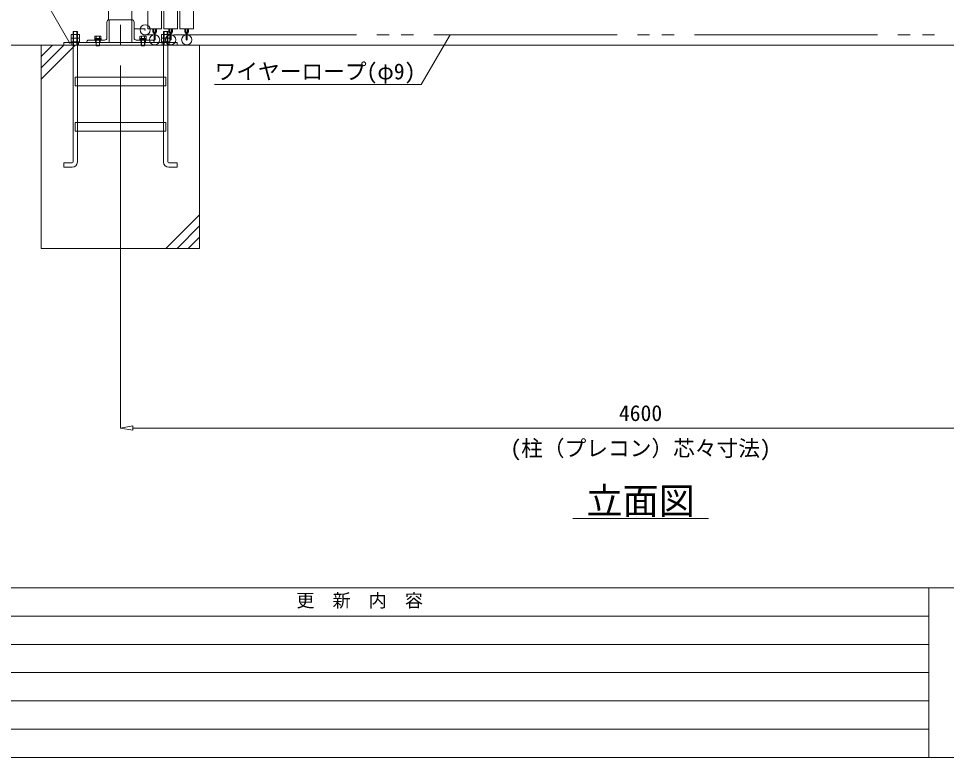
# Model space of a CAD drawing. Units: millimetres, scale not verified. Extents: x -10062 to 10062, y -16938 to 16938.
# Drawn here: x -6113 to -2010, y -16938 to -13670 of the extents above; entities that cross this region are included whole.
import ezdxf
from ezdxf.enums import TextEntityAlignment as Align

# ---------------------------------------------------------------- set-up
doc = ezdxf.new("R2010")
doc.units = ezdxf.units.MM
doc.header["$LTSCALE"] = 90
doc.header["$PDMODE"] = 32
doc.header["$PDSIZE"] = 45
for name, pattern in [('CHAIN2', [12, 9, -1, 1, -1]), ('DASHED1', [1.8, 1.2, -0.6]), ('DOUBLE_CHAIN2', [12.8, 9, -1, 0.6, -0.6, 0.6, -1])]:
    doc.linetypes.add(name, pattern=pattern)
for name, color, linetype, lineweight in [('0-5_ﾍﾞｰｽﾗｲﾝ', 134, 'Continuous', 18), ('0-6_ﾎﾞﾙﾄ類', 134, 'Continuous', 18), ('0-8_ﾜｲﾔｰﾛｰﾌﾟ', 134, 'DOUBLE_CHAIN2', 18), ('0-9_基礎工事用PCA小', 134, 'Continuous', 18), ('0-B_図面枠', 134, 'Continuous', 18), ('0-C_寸法', 134, 'Continuous', 18), ('1-1_中央走行棒', 134, 'Continuous', 18), ('1-3_中央走行棒左', 134, 'Continuous', 18), ('1-6_通芯', 134, 'CHAIN2', 18), ('1-A_標準柱', 134, 'Continuous', 18), ('1-B_文字', 134, 'Continuous', 18)]:
    doc.layers.add(name, color=color, linetype=linetype, lineweight=lineweight)
doc.styles.add('ＭＳ ゴシック', font='')
doc.styles.get('ＭＳ ゴシック').set_extended_font_data('MS Gothic')

msp = doc.modelspace()

# ---------------------------------------------------------------- linework, layer by layer
at = {"layer": '0-5_ﾍﾞｰｽﾗｲﾝ'}
msp.add_line((-7424.01, -13787.5), (-712.5, -13787.5), dxfattribs=at)
at = {"layer": '0-6_ﾎﾞﾙﾄ類'}
for p, q in [((-5872.02, -13755.47), (-5872.02, -13740.9)), ((-5852.97, -13755.47), (-5852.97, -13740.9)), ((-5472.03, -13755.47), (-5472.03, -13740.9)), ((-5452.97, -13755.47), (-5452.97, -13740.9)), ((-5872.02, -13758.33), (-5872.02, -13772.9)), ((-5852.97, -13758.33), (-5852.97, -13772.9)), ((-5774.34, -13748.5), (-5776.16, -13749.56)), ((-5776.16, -13749.56), (-5776.16, -13758.3)), ((-5776.16, -13758.3), (-5748.83, -13758.3)), ((-5774.34, -13748.5), (-5750.67, -13748.5)), ((-5773.74, -13758.5), (-5751.25, -13758.5)), ((-5770.5, -13787.5), (-5770.5, -13765.5)), ((-5769.33, -13749.56), (-5769.33, -13758.3)), ((-5769.27, -13790.3), (-5769.27, -13765.5)), ((-5763.7, -13761.5), (-5762.63, -13765.5)), ((-5762.38, -13761.5), (-5761.31, -13765.5)), ((-5755.67, -13749.56), (-5755.67, -13758.3)), ((-5754.5, -13787.5), (-5754.5, -13765.5)), ((-5750.67, -13748.5), (-5748.83, -13749.56)), ((-5748.83, -13749.56), (-5748.83, -13758.3)), ((-5574.34, -13748.5), (-5576.17, -13749.56)), ((-5576.17, -13749.56), (-5576.17, -13758.3)), ((-5576.17, -13758.3), (-5548.83, -13758.3)), ((-5574.34, -13748.5), (-5550.67, -13748.5)), ((-5573.74, -13758.5), (-5551.25, -13758.5)), ((-5570.5, -13787.5), (-5570.5, -13765.5)), ((-5569.34, -13749.56), (-5569.34, -13758.3)), ((-5569.27, -13790.3), (-5569.27, -13765.5)), ((-5563.69, -13761.5), (-5562.62, -13765.5)), ((-5562.38, -13761.5), (-5561.31, -13765.5)), ((-5555.66, -13749.56), (-5555.66, -13758.3)), ((-5554.5, -13787.5), (-5554.5, -13765.5)), ((-5550.67, -13748.5), (-5548.83, -13749.56)), ((-5548.83, -13749.56), (-5548.83, -13758.3)), ((-5472.03, -13758.33), (-5472.03, -13772.9)), ((-5452.97, -13758.33), (-5452.97, -13772.9)), ((-5770.5, -13787.5), (-5769.27, -13790.3)), ((-5570.5, -13787.5), (-5569.27, -13790.3))]:
    msp.add_line(p, q, dxfattribs=at)
for points in [[(-5880.98, -13755.47), (-5880.98, -13740.9), (-5844.02, -13740.9), (-5844.02, -13755.47), (-5846.5, -13756.9), (-5878.5, -13756.9)], [(-5480.97, -13755.47), (-5480.97, -13740.9), (-5444.03, -13740.9), (-5444.03, -13755.47), (-5446.5, -13756.9), (-5478.5, -13756.9)], [(-5880.98, -13758.33), (-5880.98, -13772.9), (-5844.02, -13772.9), (-5844.02, -13758.33), (-5846.5, -13756.9), (-5878.5, -13756.9)], [(-5880.5, -13772.9), (-5844.5, -13772.9), (-5844.5, -13775.5), (-5880.5, -13775.5)], [(-5748.5, -13758.5), (-5748.5, -13761.5), (-5776.5, -13761.5), (-5776.5, -13758.5)], [(-5776.5, -13761.5), (-5748.5, -13761.5), (-5748.5, -13765.5), (-5776.5, -13765.5)], [(-5548.5, -13758.5), (-5548.5, -13761.5), (-5576.5, -13761.5), (-5576.5, -13758.5)], [(-5576.5, -13761.5), (-5548.5, -13761.5), (-5548.5, -13765.5), (-5576.5, -13765.5)], [(-5480.97, -13758.33), (-5480.97, -13772.9), (-5444.03, -13772.9), (-5444.03, -13758.33), (-5446.5, -13756.9), (-5478.5, -13756.9)], [(-5480.5, -13772.9), (-5444.5, -13772.9), (-5444.5, -13775.5), (-5480.5, -13775.5)]]:
    msp.add_lwpolyline(points, close=True, dxfattribs=at)
for points in [[(-5769.27, -13790.3), (-5755.73, -13790.3), (-5755.73, -13765.5)], [(-5569.27, -13790.3), (-5555.73, -13790.3), (-5555.73, -13765.5)], [(-5770.5, -13787.5), (-5754.5, -13787.5), (-5755.73, -13790.3)], [(-5570.5, -13787.5), (-5554.5, -13787.5), (-5555.73, -13790.3)]]:
    msp.add_lwpolyline(points, dxfattribs=at)
for centre, radius, start, end in [((-5876.51, -13747.72), 8.96, 240.0064, 300.0064), ((-5876.5, -13766.08), 8.96, 60.0064, 120.0064), ((-5862.5, -13789.35), 32.45, 72.93497, 107.07105), ((-5862.5, -13724.45), 32.45, 252.93497, 287.07105), ((-5848.5, -13747.73), 8.95, 239.98131, 300.0315), ((-5848.5, -13766.07), 8.95, 59.98131, 120.0315), ((-5772.75, -13754.55), 6.05, 55.616, 124.384), ((-5773.74, -13758.3), 0.198, 180, 270), ((-5762.5, -13771.12), 22.62, 72.412, 107.588), ((-5752.25, -13754.55), 6.05, 55.616, 124.384), ((-5751.25, -13758.3), 0.198, 270, 0), ((-5572.75, -13754.55), 6.05, 55.616, 124.384), ((-5573.74, -13758.3), 0.198, 180, 270), ((-5562.5, -13771.12), 22.62, 72.412, 107.588), ((-5552.25, -13754.55), 6.05, 55.616, 124.384), ((-5551.25, -13758.3), 0.198, 270, 0), ((-5476.5, -13747.72), 8.96, 240.0064, 300.0064), ((-5476.5, -13766.08), 8.96, 60.0064, 120.0064), ((-5462.51, -13724.45), 32.45, 252.93497, 287.07105), ((-5462.5, -13789.35), 32.45, 72.93497, 107.07105), ((-5448.5, -13747.73), 8.95, 239.98131, 300.0315), ((-5448.5, -13766.07), 8.95, 59.98131, 120.0315)]:
    msp.add_arc(centre, radius, start, end, dxfattribs=at)
at = {"layer": '0-8_ﾜｲﾔｰﾛｰﾌﾟ'}
msp.add_line((-1162.5, -13742.5), (-5562.5, -13742.5), dxfattribs=at)
at = {"layer": '0-9_基礎工事用PCA小', "linetype": 'DASHED1'}
for p, q in [((-5877.2, -13775.5), (-5877.2, -13787.5)), ((-5847.5, -13775.5), (-5847.5, -13787.5)), ((-5770.5, -13775.5), (-5770.5, -13787.5)), ((-5754.5, -13775.5), (-5754.5, -13787.5)), ((-5570.5, -13775.5), (-5570.5, -13787.5)), ((-5554.5, -13775.5), (-5554.5, -13787.5)), ((-5477.5, -13775.5), (-5477.5, -13787.5)), ((-5447.5, -13775.5), (-5447.5, -13787.5)), ((-5852.98, -13929.5), (-5852.98, -13967.5)), ((-5472.03, -13929.5), (-5472.03, -13967.5)), ((-5852.98, -14129.5), (-5852.98, -14167.5)), ((-5472.03, -14129.5), (-5472.03, -14167.5))]:
    msp.add_line(p, q, dxfattribs=at)
at = {"layer": '0-9_基礎工事用PCA小'}
for p, q in [((-6012.5, -13937.5), (-5862.5, -13787.5)), ((-6012.5, -13887.5), (-5912.5, -13787.5)), ((-6012.5, -13837.5), (-5962.5, -13787.5)), ((-5872.02, -13787.5), (-5852.98, -13787.5)), ((-5452.97, -13787.5), (-5472.03, -13787.5)), ((-5852.98, -13967.5), (-5852.98, -14129.5)), ((-5472.03, -13967.5), (-5472.03, -14129.5)), ((-5852.98, -14167.5), (-5852.98, -14304.5)), ((-5472.03, -14167.5), (-5472.03, -14304.5)), ((-5312.5, -14537.5), (-5462.5, -14687.5)), ((-5312.5, -14587.5), (-5412.5, -14687.5)), ((-5312.5, -14637.5), (-5362.5, -14687.5))]:
    msp.add_line(p, q, dxfattribs=at)
for points in [[(-5872.02, -14304.45), (-5872.02, -13727.5), (-5852.98, -13727.5), (-5852.98, -13929.5)], [(-5872.02, -13790), (-5869.52, -13787.5), (-5869.52, -13727.5), (-5855.47, -13727.5), (-5855.47, -13787.5), (-5852.98, -13790)], [(-5452.97, -14304.45), (-5452.97, -13727.5), (-5472.03, -13727.5), (-5472.03, -13929.5)], [(-5452.97, -13790), (-5455.48, -13787.5), (-5455.48, -13727.5), (-5469.52, -13727.5), (-5469.52, -13787.5), (-5472.03, -13790)], [(-5875.97, -14327.5), (-5912.97, -14327.5), (-5912.97, -14308.45), (-5876.03, -14308.45)], [(-5449.02, -14327.5), (-5412.02, -14327.5), (-5412.02, -14308.45), (-5448.98, -14308.45)]]:
    msp.add_lwpolyline(points, dxfattribs=at)
for points in [[(-5912.5, -13787.5), (-5412.5, -13787.5), (-5412.5, -13775.5), (-5912.5, -13775.5)], [(-6012.5, -14687.5), (-5312.5, -14687.5), (-5312.5, -13787.5), (-6012.5, -13787.5)], [(-5862.5, -13929.5), (-5462.5, -13929.5), (-5462.5, -13967.5), (-5862.5, -13967.5)], [(-5862.5, -14129.5), (-5462.5, -14129.5), (-5462.5, -14167.5), (-5862.5, -14167.5)]]:
    msp.add_lwpolyline(points, close=True, dxfattribs=at)
for centre, radius, start, end in [((-5876.03, -14304.45), 4, 270, 360), ((-5875.97, -14304.5), 23, 270, 360), ((-5449.02, -14304.5), 23, 180, 270), ((-5448.98, -14304.45), 4, 180, 270)]:
    msp.add_arc(centre, radius, start, end, dxfattribs=at)
at = {"layer": '0-B_図面枠'}
for p, q in [((-10062.5, -16187.5), (10062.5, -16187.5)), ((-2087.5, -16187.5), (-2087.5, -16937.5)), ((-10062.5, -16312.5), (-2087.5, -16312.5)), ((-7637.5, -16437.5), (-2087.5, -16437.5)), ((-7637.5, -16562.5), (-2087.5, -16562.5)), ((-7637.5, -16687.5), (-2087.5, -16687.5)), ((-7637.5, -16812.5), (-2087.5, -16812.5))]:
    msp.add_line(p, q, dxfattribs=at)
msp.add_lwpolyline([(-10062.5, -3062.5), (10062.5, -3062.5), (10062.5, -16937.5), (-10062.5, -16937.5)], close=True, dxfattribs=at)
at = {"layer": '0-C_寸法'}
for p, q in [((-5662.5, -14688.5), (-5662.5, -15481.96)), ((-5607.5, -15471.79), (-5662.5, -15480.96)), ((-5662.5, -15480.96), (-5607.5, -15490.13)), ((-5607.5, -15471.79), (-5607.5, -15490.13)), ((-1117.5, -15480.96), (-5607.5, -15480.96))]:
    msp.add_line(p, q, dxfattribs=at)
at = {"layer": '1-1_中央走行棒'}
for p, q in [((-5520.05, -13728.04), (-5520.05, -13714.94)), ((-5515.05, -13728.04), (-5515.05, -13714.94)), ((-5514, -13729.44), (-5514, -13764.44)), ((-5509, -13764.44), (-5509, -13729.44)), ((-5508.05, -13714.94), (-5508.05, -13728.04)), ((-5503.05, -13714.94), (-5503.05, -13728.04)), ((-5449.05, -13728.04), (-5449.05, -13714.94)), ((-5444.06, -13728.04), (-5444.06, -13714.94)), ((-5443, -13729.44), (-5443, -13764.44)), ((-5438, -13764.44), (-5438, -13729.44)), ((-5437.05, -13714.94), (-5437.05, -13728.04)), ((-5432.05, -13714.94), (-5432.05, -13728.04))]:
    msp.add_line(p, q, dxfattribs=at)
for points in [[(-5470.5, -9533.5), (-5470.5, -13714.94), (-5410.5, -13714.94), (-5410.5, -9494.94), (-5415.5, -9494.94)], [(-5541.5, -9799.49), (-5541.5, -13714.94), (-5481.5, -13714.94), (-5481.5, -9544.5)]]:
    msp.add_lwpolyline(points, dxfattribs=at)
for centre, radius, start, end in [((-5511.56, -13728.04), 8.5, 180, 253.25351), ((-5511.56, -13728.04), 3.5, 180, 225.59204), ((-5511.56, -13728.04), 8.5, 287.46347, 360), ((-5511.56, -13728.04), 3.5, 316.78662, 360), ((-5440.55, -13728.04), 8.5, 180, 253.25351), ((-5440.55, -13728.04), 3.5, 180, 225.59204), ((-5440.55, -13728.04), 8.5, 287.46347, 360), ((-5440.55, -13728.04), 3.5, 316.78662, 360)]:
    msp.add_arc(centre, radius, start, end, dxfattribs=at)
for p in [(-5511.5, -13764.44), (-5440.5, -13764.44)]:
    msp.add_point(p, dxfattribs=at)
at = {"layer": '1-3_中央走行棒左'}
for p, q in [((-5378.05, -13728.04), (-5378.05, -13714.94)), ((-5373.05, -13728.04), (-5373.05, -13714.94)), ((-5372, -13729.44), (-5372, -13764.44)), ((-5367, -13764.44), (-5367, -13729.44)), ((-5366.05, -13714.94), (-5366.05, -13728.04)), ((-5361.05, -13714.94), (-5361.05, -13728.04))]:
    msp.add_line(p, q, dxfattribs=at)
msp.add_lwpolyline([(-5394.5, -9494.94), (-5399.5, -9494.94), (-5399.5, -13714.94), (-5339.5, -13714.94), (-5339.5, -9494.94), (-5344.5, -9494.94)], dxfattribs=at)
for radius, start, end in [(8.5, 180, 253.25351), (3.5, 180, 225.59204), (8.5, 287.46347, 360), (3.5, 316.78662, 360)]:
    msp.add_arc((-5369.55, -13728.04), radius, start, end, dxfattribs=at)
msp.add_point((-5369.5, -13764.44), dxfattribs=at)
at = {"layer": '1-6_通芯'}
msp.add_line((-5662.5, -14687.5), (-5662.5, -12775.5), dxfattribs=at)
at = {"layer": '1-A_標準柱'}
for p, q in [((-5722.5, -13685.5), (-5722.5, -13755.5)), ((-5602.5, -13685.5), (-5602.5, -13755.5)), ((-5732.5, -13765.5), (-5802.5, -13765.5)), ((-5612.5, -13775.5), (-5712.5, -13775.5)), ((-5592.5, -13765.5), (-5522.5, -13765.5))]:
    msp.add_line(p, q, dxfattribs=at)
at = {"layer": '1-A_標準柱', "linetype": 'DASHED1'}
for p, q in [((-5772.5, -13765.5), (-5772.5, -13775.5)), ((-5752.5, -13765.5), (-5752.5, -13775.5)), ((-5572.5, -13765.5), (-5572.5, -13775.5)), ((-5552.5, -13765.5), (-5552.5, -13775.5))]:
    msp.add_line(p, q, dxfattribs=at)
at = {"layer": '1-A_標準柱'}
msp.add_lwpolyline([(-5715.7, -13275.5), (-5612.5, -13275.5), (-5612.5, -13675.5), (-5715.7, -13675.5)], close=True, dxfattribs=at)
for points in [[(-5812.5, -13775.5), (-5712.5, -13775.5), (-5712.5, -13675.5)], [(-5512.5, -13775.5), (-5612.5, -13775.5), (-5612.5, -13675.5)], [(-5553.5, -13715.5), (-5602.5, -13715.5), (-5602.5, -13725.5)]]:
    msp.add_lwpolyline(points, dxfattribs=at)
for centre, start, end in [((-5712.5, -13685.5), 90, 180), ((-5612.5, -13685.5), 0, 90), ((-5802.5, -13775.5), 90, 180), ((-5732.5, -13755.5), 270, 360), ((-5592.5, -13755.5), 180, 270), ((-5522.5, -13775.5), 0, 90)]:
    msp.add_arc(centre, 10, start, end, dxfattribs=at)
msp.add_point((-5553.5, -13720.5), dxfattribs=at)
at = {"layer": '1-B_文字'}
for p, q in [((-5246.38, -13962.5), (-4332.93, -13962.5)), ((-3662.5, -15880.96), (-3062.5, -15880.96))]:
    msp.add_line(p, q, dxfattribs=at)
for points in [[(-5885.03, -13781.5), (-6112.5, -13387.5), (-6112.86, -13387.5)], [(-4205.22, -13742.5), (-4332.24, -13962.5), (-4332.6, -13962.5)]]:
    msp.add_lwpolyline(points, dxfattribs=at)

# ---------------------------------------------------------------- texts
at = {"layer": '0-B_図面枠', "style": 'ＭＳ ゴシック'}
msp.add_text('更\u3000新\u3000内\u3000容', height=58.65, dxfattribs=at).set_placement((-4884.88, -16290.32), align=Align.BOTTOM_LEFT)
at = {"layer": '0-C_寸法', "style": 'ＭＳ ゴシック'}
for s, p in [('4600', (-3458.5, -15471.06)), ('(柱（プレコン）芯々寸法)', (-3938.5, -15626.56))]:
    msp.add_text(s, height=70.38, dxfattribs=at).set_placement(p, align=Align.BOTTOM_LEFT)
at = {"layer": '1-B_文字', "style": 'ＭＳ ゴシック'}
for s, height, p in [('ワイヤーロープ(φ9)', 70.38, (-5246.38, -13960.21)), ('立面図', 117.3, (-3602.5, -15896.96))]:
    msp.add_text(s, height=height, dxfattribs=at).set_placement(p, align=Align.BOTTOM_LEFT)

doc.saveas('drawing.dxf')
